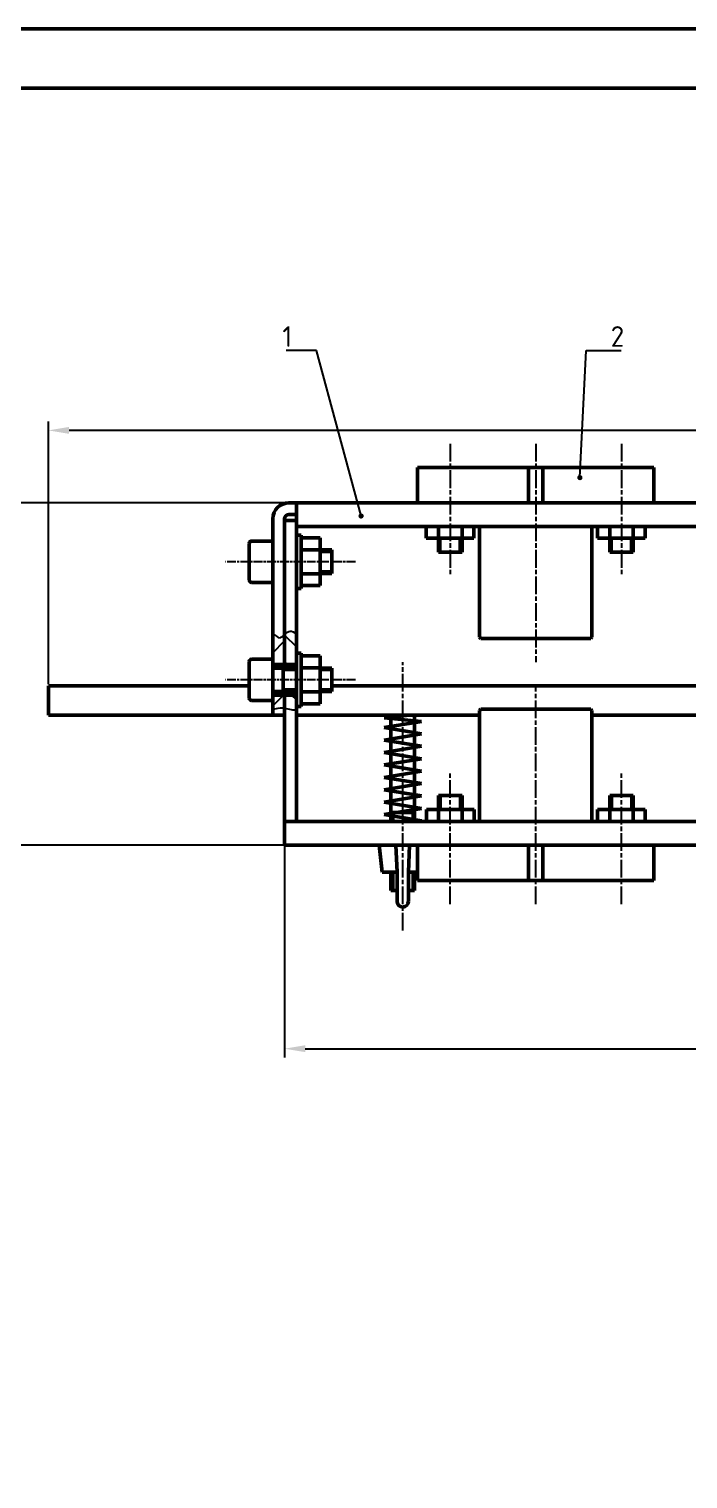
# Model space of a CAD drawing. Header units: millimetres. Extents: x -1615 to 4166, y 5 to 3174.
# Drawn here: x -1453.8 to -1342.2, y 2079.9 to 2325.6 of the extents above; entities that cross this region are included whole.
import ezdxf

# ---------------------------------------------------------------- set-up
doc = ezdxf.new("R2010")
doc.units = ezdxf.units.MM
doc.header["$LTSCALE"] = 0.25
doc.header["$PDSIZE"] = -1
doc.linetypes.add('AM_ISO08W050', pattern=[18, 12, -1.5, 3, -1.5])
doc.linetypes.add('AM_ISO08W050x2', pattern=[9, 6, -0.75, 1.5, -0.75])
doc.layers.get('0').update_dxf_attribs({"lineweight": 50})
for name, color, linetype, lineweight in [('AM_0', 7, 'Continuous', 50), ('AM_0N', 7, 'Continuous', 50), ('AM_4', 3, 'Continuous', 25), ('AM_4N', 3, 'Continuous', 25), ('AM_5', 3, 'Continuous', 25), ('AM_7', 4, 'AM_ISO08W050', 25), ('AM_7N', 4, 'AM_ISO08W050', 25), ('AM_8', 1, 'Continuous', 25), ('Net dam', 7, 'Continuous', 50)]:
    doc.layers.add(name, color=color, linetype=linetype, lineweight=lineweight)
doc.styles.get("Standard").update_dxf_attribs({"font": ''})
doc.styles.get('Standard').set_extended_font_data('TCVN 7284')
doc.dimstyles.new('TCVN', dxfattribs={"dimtxt": 3.5, "dimasz": 3.5, "dimexe": 1.5, "dimexo": 0, "dimgap": 0.0625, "dimtad": 1, "dimtoh": 1, "dimzin": 9, "dimtxsty": 'Standard', "dimcen": 5, "dimclrd": 256, "dimclre": 256, "dimclrt": 2, "dimadec": 0, "dimazin": 2, "dimtp": 0.1, "dimtm": 0.1, "dimtfac": 0.71, "dimtmove": 0, "dimatfit": 3, "dimfxl": 1, "dimtzin": 7, "dimlwd": -1, "dimlwe": -1, "dimarcsym": 0})

# ---------------------------------------------------------------- blocks, each defined once
blk = doc.blocks.new('*D1169')
at = {"layer": 'AM_5', "linetype": 'ByBlock', "transparency": 16777216}
for p, q in [((-1450.52, 2214.55), (-1450.52, 2259.05)), ((-1150.52, 2214.55), (-1150.52, 2259.05)), ((-1154.02, 2257.55), (-1447.02, 2257.55))]:
    blk.add_line(p, q, dxfattribs=at)
at = {"layer": 'AM_5', "transparency": 16777216}
for points in [[(-1447.02, 2258.13), (-1447.02, 2256.96), (-1450.52, 2257.55)], [(-1154.02, 2258.13), (-1154.02, 2256.96), (-1150.52, 2257.55)]]:
    blk.add_solid(points, dxfattribs=at)
at = {"layer": 'Defpoints', "color": 0, "transparency": 16777216}
for p in [(-1450.52, 2257.55), (-1450.52, 2214.55), (-1150.52, 2214.55)]:
    blk.add_point(p, dxfattribs=at)
at = {"layer": 'AM_5', "color": 2, "transparency": 16777216, "insert": (-1300.52, 2259.92), "char_height": 3.5, "attachment_point": 5}
blk.add_mtext('300', dxfattribs=at)
blk = doc.blocks.new('_DOT')
at = {"color": 0, "linetype": 'ByBlock', "lineweight": -2}
blk.add_line((-0.5, 0), (-1, 0), dxfattribs=at)
at = {"color": 0, "linetype": 'ByBlock', "const_width": 0.5}
blk.add_lwpolyline([(-0.25, 0, 1), (0.25, 0, 1)], format="xyb", close=True, dxfattribs=at)
blk = doc.blocks.new('*D1170')
at = {"layer": 'AM_5', "linetype": 'ByBlock', "transparency": 16777216}
for p, q in [((-1409.78, 2245.28), (-1462.02, 2245.28)), ((-1460.52, 2241.78), (-1460.52, 2190.78)), ((-1410.52, 2187.28), (-1462.02, 2187.28))]:
    blk.add_line(p, q, dxfattribs=at)
at = {"layer": 'AM_5', "transparency": 16777216}
for points in [[(-1461.1, 2241.78), (-1459.93, 2241.78), (-1460.52, 2245.28)], [(-1461.1, 2190.78), (-1459.93, 2190.78), (-1460.52, 2187.28)]]:
    blk.add_solid(points, dxfattribs=at)
at = {"layer": 'Defpoints', "color": 0, "transparency": 16777216}
for p in [(-1409.78, 2245.28), (-1460.52, 2187.28), (-1410.52, 2187.28)]:
    blk.add_point(p, dxfattribs=at)
at = {"layer": 'AM_5', "color": 2, "transparency": 16777216, "insert": (-1462.89, 2216.28), "char_height": 3.5, "attachment_point": 5, "rotation": 90}
blk.add_mtext('58', dxfattribs=at)
blk = doc.blocks.new('*D1173')
at = {"layer": 'AM_5', "linetype": 'ByBlock', "transparency": 16777216}
for p, q in [((-1410.52, 2187.28), (-1410.52, 2151.28)), ((-1190.52, 2187.28), (-1190.52, 2151.28)), ((-1407.02, 2152.78), (-1194.02, 2152.78))]:
    blk.add_line(p, q, dxfattribs=at)
at = {"layer": 'AM_5', "transparency": 16777216}
for points in [[(-1407.02, 2153.37), (-1407.02, 2152.2), (-1410.52, 2152.78)], [(-1194.02, 2153.37), (-1194.02, 2152.2), (-1190.52, 2152.78)]]:
    blk.add_solid(points, dxfattribs=at)
at = {"layer": 'Defpoints', "color": 0, "transparency": 16777216}
for p in [(-1410.52, 2187.28), (-1190.52, 2187.28), (-1190.52, 2152.78)]:
    blk.add_point(p, dxfattribs=at)
at = {"layer": 'AM_5', "color": 2, "transparency": 16777216, "insert": (-1300.52, 2155.16), "char_height": 3.5, "attachment_point": 5}
blk.add_mtext('220', dxfattribs=at)

msp = doc.modelspace()

# ---------------------------------------------------------------- hatches: boundary and pattern name
at = {"layer": 'AM_8'}
h = msp.add_hatch(dxfattribs=at)
h.set_pattern_fill('ANSI31', color=256, angle=90)
h.set_pattern_definition([(135, (-2224.9895, 442.0283), (-2.245064, -2.245064), [])])
edge = h.paths.add_edge_path()
edge.add_spline(control_points=[(-1408.515, 2223.006), (-1408.882, 2223.3), (-1409.577, 2223.856), (-1410.217, 2223.219), (-1410.515, 2222.935)], knot_values=[2.4297405, 2.4297405, 2.4297405, 2.4297405, 3.6459188, 4.7328166, 4.7328166, 4.7328166, 4.7328166], degree=3, periodic=0)
edge.add_line((-1410.515, 2222.935), (-1410.515, 2220.021))
edge.add_line((-1410.515, 2220.021), (-1410.515, 2217.884))
edge.add_line((-1410.515, 2217.884), (-1408.515, 2217.884))
edge.add_line((-1408.515, 2217.884), (-1408.515, 2223.006))
edge = h.paths.add_edge_path()
edge.add_line((-1410.515, 2212.684), (-1410.515, 2210.475))
edge.add_spline(control_points=[(-1410.515, 2210.475), (-1410.068, 2210.39), (-1409.403, 2210.19), (-1408.732, 2210.214), (-1408.515, 2210.222)], knot_values=[3.0794577, 3.0794577, 3.0794577, 3.0794577, 5.116811, 6.0935229, 6.0935229, 6.0935229, 6.0935229], degree=3, periodic=0)
edge.add_line((-1408.515, 2210.222), (-1408.515, 2212.684))
edge.add_line((-1408.515, 2212.684), (-1410.515, 2212.684))
h = msp.add_hatch(dxfattribs=at)
h.set_pattern_fill('ANSI31', color=256)
h.set_pattern_definition([(45, (-2224.9895, 442.0283), (-2.245064, 2.245064), [])])
edge = h.paths.add_edge_path()
edge.add_spline(control_points=[(-1410.515, 2222.935), (-1410.776, 2222.686), (-1411.434, 2222.086), (-1412.106, 2222.811), (-1412.515, 2223.252)], knot_values=[0, 0, 0, 0, 0.9518113, 2.4297405, 2.4297405, 2.4297405, 2.4297405], degree=3, periodic=0)
edge.add_line((-1412.515, 2223.252), (-1412.515, 2217.884))
edge.add_line((-1412.515, 2217.884), (-1410.515, 2217.884))
edge.add_line((-1410.515, 2217.884), (-1410.515, 2220.021))
edge.add_line((-1410.515, 2220.021), (-1410.515, 2222.935))
edge = h.paths.add_edge_path()
edge.add_line((-1412.515, 2212.684), (-1412.515, 2210.236))
edge.add_spline(control_points=[(-1412.515, 2210.236), (-1412.109, 2210.378), (-1411.448, 2210.61), (-1410.776, 2210.525), (-1410.515, 2210.475)], knot_values=[0, 0, 0, 0, 1.8890311, 3.0794577, 3.0794577, 3.0794577, 3.0794577], degree=3, periodic=0)
edge.add_line((-1410.515, 2210.475), (-1410.515, 2212.684))
edge.add_line((-1410.515, 2212.684), (-1412.515, 2212.684))

# ---------------------------------------------------------------- linework, layer by layer
at = {"layer": 'AM_0'}
for p, q in [((-1387.995, 2245.284), (-1387.995, 2251.284)), ((-1387.995, 2251.284), (-1386.495, 2251.284)), ((-1386.495, 2251.284), (-1349.495, 2251.284)), ((-1349.495, 2251.284), (-1347.995, 2251.284)), ((-1347.995, 2251.284), (-1347.995, 2245.284)), ((-1386.538, 2239.284), (-1386.538, 2241.284)), ((-1378.453, 2239.284), (-1378.453, 2241.284)), ((-1377.495, 2222.484), (-1377.495, 2241.284)), ((-1358.495, 2241.284), (-1358.495, 2222.484)), ((-1357.538, 2239.284), (-1357.538, 2241.284)), ((-1349.453, 2239.284), (-1349.453, 2241.284)), ((-1404.515, 2239.327), (-1407.715, 2239.327)), ((-1384.895, 2239.284), (-1384.895, 2239.284)), ((-1384.495, 2239.284), (-1384.495, 2239.284)), ((-1380.495, 2239.284), (-1380.495, 2239.284)), ((-1380.474, 2239.915), (-1380.474, 2239.284)), ((-1380.095, 2239.284), (-1380.095, 2239.284)), ((-1355.895, 2239.284), (-1355.895, 2239.284)), ((-1355.495, 2239.284), (-1355.495, 2239.284)), ((-1355.476, 2239.915), (-1355.476, 2239.284)), ((-1351.495, 2239.284), (-1351.495, 2239.284)), ((-1351.474, 2239.915), (-1351.474, 2239.284)), ((-1351.095, 2239.284), (-1351.095, 2239.284)), ((-1407.084, 2237.305), (-1407.715, 2237.305)), ((-1405.146, 2237.305), (-1404.515, 2237.305)), ((-1404.515, 2237.684), (-1404.515, 2237.684)), ((-1404.515, 2237.284), (-1404.515, 2237.284)), ((-1402.944, 2237.284), (-1402.515, 2237.284)), ((-1402.515, 2237.284), (-1402.515, 2236.855)), ((-1384.476, 2236.884), (-1384.476, 2237.313)), ((-1384.046, 2236.884), (-1384.476, 2236.884)), ((-1380.905, 2236.884), (-1380.476, 2236.884)), ((-1380.476, 2236.884), (-1380.476, 2237.313)), ((-1355.476, 2236.884), (-1355.476, 2237.313)), ((-1355.046, 2236.884), (-1355.476, 2236.884)), ((-1351.905, 2236.884), (-1351.476, 2236.884)), ((-1351.476, 2236.884), (-1351.476, 2237.313)), ((-1404.515, 2233.284), (-1404.515, 2233.284)), ((-1402.944, 2233.284), (-1402.515, 2233.284)), ((-1402.515, 2233.284), (-1402.515, 2233.713)), ((-1407.084, 2233.263), (-1407.715, 2233.263)), ((-1404.515, 2231.242), (-1407.715, 2231.242)), ((-1405.146, 2233.263), (-1404.515, 2233.263)), ((-1404.515, 2232.884), (-1404.515, 2232.884)), ((-1377.495, 2222.484), (-1377.295, 2222.284)), ((-1377.295, 2222.284), (-1376.495, 2222.284)), ((-1376.495, 2222.284), (-1359.495, 2222.284)), ((-1359.495, 2222.284), (-1358.695, 2222.284)), ((-1358.695, 2222.284), (-1358.495, 2222.484)), ((-1404.515, 2219.327), (-1407.715, 2219.327)), ((-1412.515, 2217.884), (-1408.515, 2217.884)), ((-1407.084, 2217.305), (-1407.715, 2217.305)), ((-1405.146, 2217.305), (-1404.515, 2217.305)), ((-1404.515, 2217.684), (-1404.515, 2217.684)), ((-1404.515, 2217.284), (-1404.515, 2217.284)), ((-1402.944, 2217.284), (-1402.515, 2217.284)), ((-1402.515, 2217.284), (-1402.515, 2216.855)), ((-1402.515, 2213.284), (-1402.515, 2213.713)), ((-1412.515, 2212.684), (-1408.515, 2212.684)), ((-1407.084, 2213.263), (-1407.715, 2213.263)), ((-1404.515, 2211.242), (-1407.715, 2211.242)), ((-1405.146, 2213.263), (-1404.515, 2213.263)), ((-1404.515, 2213.284), (-1404.515, 2213.284)), ((-1404.515, 2212.884), (-1404.515, 2212.884)), ((-1402.944, 2213.284), (-1402.515, 2213.284)), ((-1393.665, 2208.864), (-1389.455, 2209.284)), ((-1393.665, 2208.864), (-1387.365, 2208.236)), ((-1377.495, 2210.084), (-1377.295, 2210.284)), ((-1377.495, 2210.084), (-1377.495, 2191.284)), ((-1377.295, 2210.284), (-1376.495, 2210.284)), ((-1376.495, 2210.284), (-1359.495, 2210.284)), ((-1359.495, 2210.284), (-1358.695, 2210.284)), ((-1358.695, 2210.284), (-1358.495, 2210.084)), ((-1358.495, 2191.284), (-1358.495, 2210.084)), ((-1387.365, 2208.236), (-1393.665, 2207.183)), ((-1393.665, 2207.183), (-1387.365, 2206.13)), ((-1387.365, 2206.13), (-1393.665, 2205.077)), ((-1393.665, 2205.077), (-1387.365, 2204.023)), ((-1387.365, 2204.023), (-1393.665, 2202.97)), ((-1393.665, 2202.97), (-1387.365, 2201.917)), ((-1387.365, 2201.917), (-1393.665, 2200.864)), ((-1393.665, 2200.864), (-1387.365, 2199.811)), ((-1387.365, 2199.811), (-1393.665, 2198.757)), ((-1393.665, 2198.757), (-1387.365, 2197.704)), ((-1387.365, 2197.704), (-1393.665, 2196.651)), ((-1393.665, 2196.651), (-1387.365, 2195.598)), ((-1387.365, 2195.598), (-1393.665, 2194.545)), ((-1393.665, 2194.545), (-1387.365, 2193.491)), ((-1384.046, 2195.684), (-1384.476, 2195.684)), ((-1384.476, 2195.684), (-1384.476, 2195.255)), ((-1380.905, 2195.684), (-1380.476, 2195.684)), ((-1380.476, 2195.684), (-1380.476, 2195.255)), ((-1355.046, 2195.684), (-1355.476, 2195.684)), ((-1355.476, 2195.684), (-1355.476, 2195.255)), ((-1351.905, 2195.684), (-1351.476, 2195.684)), ((-1351.476, 2195.684), (-1351.476, 2195.255)), ((-1387.365, 2193.491), (-1393.665, 2192.438)), ((-1393.665, 2192.438), (-1387.365, 2191.385)), ((-1384.476, 2193.284), (-1384.476, 2193.284)), ((-1384.476, 2192.653), (-1384.476, 2193.284)), ((-1380.476, 2193.284), (-1380.476, 2193.284)), ((-1380.476, 2192.653), (-1380.476, 2193.284)), ((-1355.476, 2193.284), (-1355.476, 2193.284)), ((-1355.476, 2192.653), (-1355.476, 2193.284)), ((-1351.476, 2193.284), (-1351.476, 2193.284)), ((-1351.474, 2192.653), (-1351.474, 2193.284)), ((-1349.453, 2192.653), (-1349.453, 2191.284)), ((-1387.969, 2191.284), (-1390.515, 2191.284)), ((-1387.995, 2187.284), (-1387.995, 2181.284)), ((-1347.995, 2181.284), (-1347.995, 2187.284)), ((-1392.515, 2179.584), (-1392.515, 2180.013)), ((-1392.086, 2179.584), (-1392.515, 2179.584)), ((-1388.944, 2179.584), (-1388.515, 2179.584)), ((-1388.515, 2179.584), (-1388.515, 2180.013)), ((-1387.995, 2181.284), (-1386.495, 2181.284)), ((-1386.495, 2181.284), (-1349.495, 2181.284)), ((-1349.695, 2181.284), (-1347.995, 2181.284))]:
    msp.add_line(p, q, dxfattribs=at)
at = {"layer": 'AM_0', "linetype": 'Continuous', "lineweight": 50}
for p, q in [((-1408.515, 2245.284), (-1409.778, 2245.284)), ((-1408.515, 2243.284), (-1409.778, 2243.284)), ((-1408.515, 2245.284), (-1408.515, 2242.284)), ((-1408.515, 2245.284), (-1249.515, 2245.284)), ((-1412.515, 2229.284), (-1412.515, 2242.547)), ((-1410.515, 2242.284), (-1410.515, 2242.547)), ((-1410.515, 2242.284), (-1408.515, 2242.284)), ((-1410.515, 2236.381), (-1410.515, 2242.284)), ((-1408.515, 2242.284), (-1408.515, 2191.284)), ((-1408.515, 2241.284), (-1251.558, 2241.284)), ((-1410.515, 2224.284), (-1410.515, 2236.381)), ((-1412.515, 2209.284), (-1412.515, 2229.284)), ((-1410.515, 2224.284), (-1410.515, 2217.284)), ((-1450.515, 2209.284), (-1450.515, 2214.284)), ((-1440.515, 2214.284), (-1450.515, 2214.284)), ((-1416.515, 2214.284), (-1440.515, 2214.284)), ((-1198.515, 2214.284), (-1402.515, 2214.284)), ((-1410.515, 2192.284), (-1410.515, 2213.284)), ((-1440.515, 2209.284), (-1450.515, 2209.284)), ((-1412.515, 2209.284), (-1440.515, 2209.284)), ((-1412.515, 2209.284), (-1410.515, 2209.284)), ((-1377.495, 2209.284), (-1408.515, 2209.284)), ((-1242.515, 2209.284), (-1358.495, 2209.284)), ((-1410.515, 2192.284), (-1410.515, 2190.021)), ((-1321.324, 2191.284), (-1410.515, 2191.284)), ((-1410.515, 2187.284), (-1410.515, 2190.021)), ((-1318.315, 2187.284), (-1410.515, 2187.284))]:
    msp.add_line(p, q, dxfattribs=at)
at = {"layer": 'AM_0'}
for points in [[(-1564.541, 2325.557), (-723.541, 2325.557), (-723.541, 1731.557), (-1564.541, 1731.557)], [(-1544.541, 2315.557), (-733.541, 2315.557), (-733.541, 1741.557), (-1544.541, 1741.557)]]:
    msp.add_lwpolyline(points, close=True, dxfattribs=at)
at = {"layer": 'AM_0', "linetype": 'Continuous', "lineweight": 50}
for radius in [2.737, 0.737]:
    msp.add_arc((-1409.778, 2242.547), radius, 90, 180, dxfattribs=at)
at = {"layer": 'AM_0N'}
for p, q in [((-1384.476, 2241.284), (-1384.476, 2237.313)), ((-1380.474, 2239.915), (-1380.474, 2241.284)), ((-1355.476, 2239.915), (-1355.476, 2241.284)), ((-1351.474, 2239.915), (-1351.474, 2241.284)), ((-1416.515, 2232.184), (-1416.515, 2238.384)), ((-1416.115, 2238.784), (-1412.515, 2238.784)), ((-1407.715, 2239.784), (-1408.515, 2239.784)), ((-1407.715, 2230.784), (-1407.715, 2239.784)), ((-1407.715, 2239.327), (-1407.715, 2231.242)), ((-1404.515, 2239.327), (-1404.515, 2231.242)), ((-1378.453, 2239.284), (-1386.538, 2239.284)), ((-1380.476, 2239.284), (-1380.476, 2237.313)), ((-1349.453, 2239.284), (-1357.538, 2239.284)), ((-1355.476, 2239.284), (-1355.476, 2237.313)), ((-1351.476, 2239.284), (-1351.476, 2237.313)), ((-1405.146, 2237.305), (-1407.084, 2237.305)), ((-1404.515, 2237.284), (-1402.944, 2237.284)), ((-1402.515, 2233.713), (-1402.515, 2236.855)), ((-1380.905, 2236.884), (-1384.046, 2236.884)), ((-1355.046, 2236.884), (-1351.905, 2236.884)), ((-1404.515, 2233.284), (-1402.944, 2233.284)), ((-1416.115, 2231.784), (-1412.515, 2231.784)), ((-1405.146, 2233.263), (-1407.084, 2233.263)), ((-1408.515, 2230.784), (-1407.715, 2230.784)), ((-1416.115, 2218.784), (-1412.515, 2218.784)), ((-1407.715, 2219.784), (-1408.515, 2219.784)), ((-1407.715, 2210.784), (-1407.715, 2219.784)), ((-1407.715, 2219.327), (-1407.715, 2211.242)), ((-1404.515, 2219.327), (-1404.515, 2211.242)), ((-1416.515, 2212.184), (-1416.515, 2218.384)), ((-1412.515, 2217.284), (-1411.194, 2217.284)), ((-1411.194, 2217.284), (-1410.765, 2217.284)), ((-1410.765, 2217.284), (-1408.515, 2217.284)), ((-1410.765, 2213.284), (-1410.765, 2217.284)), ((-1405.146, 2217.305), (-1407.084, 2217.305)), ((-1404.515, 2217.284), (-1402.944, 2217.284)), ((-1402.515, 2213.713), (-1402.515, 2216.855)), ((-1416.115, 2211.784), (-1412.515, 2211.784)), ((-1412.515, 2213.284), (-1411.194, 2213.284)), ((-1411.194, 2213.284), (-1410.765, 2213.284)), ((-1410.765, 2213.284), (-1408.515, 2213.284)), ((-1405.146, 2213.263), (-1407.084, 2213.263)), ((-1404.515, 2213.284), (-1402.944, 2213.284)), ((-1408.515, 2210.784), (-1407.715, 2210.784)), ((-1392.515, 2192.784), (-1392.515, 2209.284)), ((-1388.515, 2193.213), (-1388.515, 2209.284)), ((-1384.476, 2193.284), (-1384.476, 2195.255)), ((-1380.905, 2195.684), (-1384.046, 2195.684)), ((-1380.476, 2193.284), (-1380.476, 2195.255)), ((-1355.476, 2193.284), (-1355.476, 2195.255)), ((-1355.046, 2195.684), (-1351.905, 2195.684)), ((-1351.476, 2193.284), (-1351.476, 2195.255)), ((-1392.515, 2191.284), (-1392.515, 2192.784)), ((-1388.515, 2192.784), (-1392.515, 2192.784)), ((-1388.515, 2192.784), (-1388.515, 2193.213)), ((-1388.515, 2191.284), (-1388.515, 2192.784)), ((-1385.426, 2193.284), (-1386.518, 2193.284)), ((-1386.518, 2193.284), (-1386.518, 2192.653)), ((-1386.518, 2192.653), (-1386.518, 2191.284)), ((-1379.526, 2193.284), (-1385.426, 2193.284)), ((-1384.476, 2192.653), (-1384.476, 2191.284)), ((-1380.476, 2192.653), (-1380.476, 2191.284)), ((-1379.526, 2193.284), (-1378.433, 2193.284)), ((-1378.433, 2193.284), (-1378.433, 2192.653)), ((-1378.433, 2192.653), (-1378.433, 2191.284)), ((-1356.445, 2193.284), (-1357.538, 2193.284)), ((-1357.538, 2193.284), (-1357.538, 2192.653)), ((-1357.538, 2192.653), (-1357.538, 2191.284)), ((-1350.545, 2193.284), (-1356.445, 2193.284)), ((-1355.476, 2192.653), (-1355.476, 2191.284)), ((-1351.474, 2192.653), (-1351.474, 2191.284)), ((-1350.545, 2193.284), (-1349.453, 2193.284)), ((-1349.453, 2193.284), (-1349.453, 2192.653)), ((-1387.365, 2191.385), (-1387.969, 2191.284)), ((-1394.515, 2187.284), (-1394.015, 2182.684)), ((-1386.515, 2187.284), (-1394.515, 2187.284)), ((-1391.665, 2187.284), (-1391.465, 2182.684)), ((-1389.365, 2187.284), (-1389.565, 2182.684)), ((-1394.015, 2182.684), (-1391.465, 2182.684)), ((-1392.515, 2180.013), (-1392.515, 2182.684)), ((-1391.465, 2177.734), (-1391.465, 2182.684)), ((-1389.565, 2182.684), (-1389.565, 2177.734)), ((-1389.565, 2182.684), (-1387.995, 2182.684)), ((-1388.515, 2180.013), (-1388.515, 2182.684)), ((-1392.086, 2179.584), (-1391.465, 2179.584)), ((-1389.565, 2179.584), (-1388.944, 2179.584))]:
    msp.add_line(p, q, dxfattribs=at)
for centre, radius, start, end in [((-1416.115, 2238.384), 0.4, 90, 180), ((-1416.115, 2232.184), 0.4, 180, 270), ((-1416.115, 2218.384), 0.4, 90, 180), ((-1416.115, 2212.184), 0.4, 180, 270), ((-1390.515, 2177.734), 0.95, 180, 0)]:
    msp.add_arc(centre, radius, start, end, dxfattribs=at)
at = {"layer": 'AM_4'}
for points in [[(-1412.515, 2223.252), (-1411.294, 2222.419), (-1409.6, 2223.554), (-1408.515, 2223.006)], [(-1412.515, 2210.236), (-1411.294, 2210.544), (-1409.166, 2210.222), (-1408.515, 2210.222)]]:
    msp.add_spline(points, degree=3, dxfattribs=at)
at = {"layer": 'AM_4N'}
for p, q in [((-1384.066, 2239.284), (-1384.066, 2239.284)), ((-1384.046, 2236.884), (-1384.046, 2239.284)), ((-1380.925, 2239.284), (-1380.925, 2239.284)), ((-1380.905, 2236.884), (-1380.905, 2239.284)), ((-1355.066, 2239.284), (-1355.066, 2239.284)), ((-1355.046, 2236.884), (-1355.046, 2239.284)), ((-1351.925, 2239.284), (-1351.925, 2239.284)), ((-1351.905, 2236.884), (-1351.905, 2239.284)), ((-1402.515, 2236.855), (-1404.515, 2236.855)), ((-1404.515, 2236.855), (-1404.515, 2236.855)), ((-1402.515, 2233.713), (-1404.515, 2233.713)), ((-1404.515, 2233.713), (-1404.515, 2233.713)), ((-1408.515, 2216.855), (-1410.765, 2216.855)), ((-1402.515, 2216.855), (-1404.515, 2216.855)), ((-1404.515, 2216.855), (-1404.515, 2216.855)), ((-1408.515, 2213.713), (-1410.765, 2213.713)), ((-1402.515, 2213.713), (-1404.515, 2213.713)), ((-1404.515, 2213.713), (-1404.515, 2213.713)), ((-1384.046, 2195.684), (-1384.046, 2193.284)), ((-1380.905, 2195.684), (-1380.905, 2193.284)), ((-1355.046, 2195.684), (-1355.046, 2193.284)), ((-1351.905, 2195.684), (-1351.905, 2193.284)), ((-1392.086, 2192.784), (-1392.086, 2191.284)), ((-1388.944, 2192.784), (-1388.944, 2191.284)), ((-1384.046, 2193.284), (-1384.046, 2193.284)), ((-1380.905, 2193.284), (-1380.905, 2193.284)), ((-1355.046, 2193.284), (-1355.046, 2193.284)), ((-1351.905, 2193.284), (-1351.905, 2193.284)), ((-1392.086, 2182.684), (-1392.086, 2179.584)), ((-1388.944, 2182.684), (-1388.944, 2179.584))]:
    msp.add_line(p, q, dxfattribs=at)
at = {"layer": 'AM_7'}
for p, q in [((-1382.495, 2255.284), (-1382.495, 2232.884)), ((-1367.995, 2255.284), (-1367.995, 2218.284)), ((-1353.476, 2255.284), (-1353.476, 2232.884)), ((-1390.515, 2172.784), (-1390.515, 2218.284)), ((-1367.995, 2177.284), (-1367.995, 2214.284)), ((-1382.476, 2177.284), (-1382.476, 2199.684)), ((-1353.476, 2177.284), (-1353.476, 2199.684))]:
    msp.add_line(p, q, dxfattribs=at)
at = {"layer": 'AM_7N', "linetype": 'AM_ISO08W050x2'}
for p, q in [((-1398.515, 2235.284), (-1420.515, 2235.284)), ((-1398.515, 2215.284), (-1420.515, 2215.284))]:
    msp.add_line(p, q, dxfattribs=at)
at = {"layer": 'Net dam'}
for p, q in [((-1369.126, 2251.284), (-1369.209, 2251.084)), ((-1369.209, 2245.484), (-1369.209, 2251.084)), ((-1366.782, 2251.084), (-1366.865, 2251.284)), ((-1366.782, 2245.484), (-1366.782, 2251.084)), ((-1369.126, 2245.284), (-1369.209, 2245.484)), ((-1366.782, 2245.484), (-1366.865, 2245.284)), ((-1369.126, 2187.284), (-1369.209, 2187.084)), ((-1369.209, 2187.084), (-1369.209, 2181.484)), ((-1366.782, 2187.084), (-1366.865, 2187.284)), ((-1366.782, 2187.084), (-1366.782, 2181.484)), ((-1369.126, 2181.284), (-1369.209, 2181.484)), ((-1366.782, 2181.484), (-1366.865, 2181.284))]:
    msp.add_line(p, q, dxfattribs=at)

# ---------------------------------------------------------------- texts
at = {"layer": 'AM_0', "color": 2, "char_height": 3.5, "width": 3.5}
for s, insert, attachment_point in [('1', (-1409.219, 2271.709), 9), ('2', (-1355.307, 2271.709), 7)]:
    msp.add_mtext(s, dxfattribs=dict(at, insert=insert, attachment_point=attachment_point))

# ---------------------------------------------------------------- dimensions: what is measured, and where the dimension line sits
at = {"layer": 'AM_5'}
for base, p1, p2, picture, middle in [((-1450.515, 2257.547), (-1150.515, 2214.547), (-1450.515, 2214.547), '*D1169', (-1300.515, 2259.922)), ((-1190.515, 2152.784), (-1410.515, 2187.284), (-1190.515, 2187.284), '*D1173', (-1300.515, 2155.159))]:
    dim = msp.add_linear_dim(base=base, p1=p1, p2=p2, dimstyle='TCVN', override={"dimgap": 0.625, "dimldrblk": 'DOT'}, dxfattribs=at)
    dim.commit()
    dim.dimension.update_dxf_attribs({"geometry": picture, "text_midpoint": middle})
dim = msp.add_linear_dim(base=(-1460.515, 2187.284), p1=(-1409.778, 2245.284), p2=(-1410.515, 2187.284), angle=90, dimstyle='TCVN', override={"dimgap": 0.625, "dimldrblk": 'DOT'}, dxfattribs=at)
dim.commit()
dim.dimension.update_dxf_attribs({"geometry": '*D1170', "text_midpoint": (-1462.89, 2216.284)})

# ---------------------------------------------------------------- leaders
at = {"layer": 'AM_4', "annotation_type": 0, "has_hookline": 1}
for points, hookline_direction, text_width in [([(-1397.573, 2243.041), (-1405.094, 2271.084), (-1408.594, 2271.084)], 1, 1.05), ([(-1360.518, 2249.546), (-1359.432, 2271.084), (-1355.932, 2271.084)], 0, 1.75)]:
    msp.add_leader(points, dimstyle='TCVN', override={"dimgap": 0.625, "dimtad": 1, "dimldrblk": 'DotSmall'}, dxfattribs=dict(at, hookline_direction=hookline_direction, text_width=text_width))

doc.saveas('drawing.dxf')
